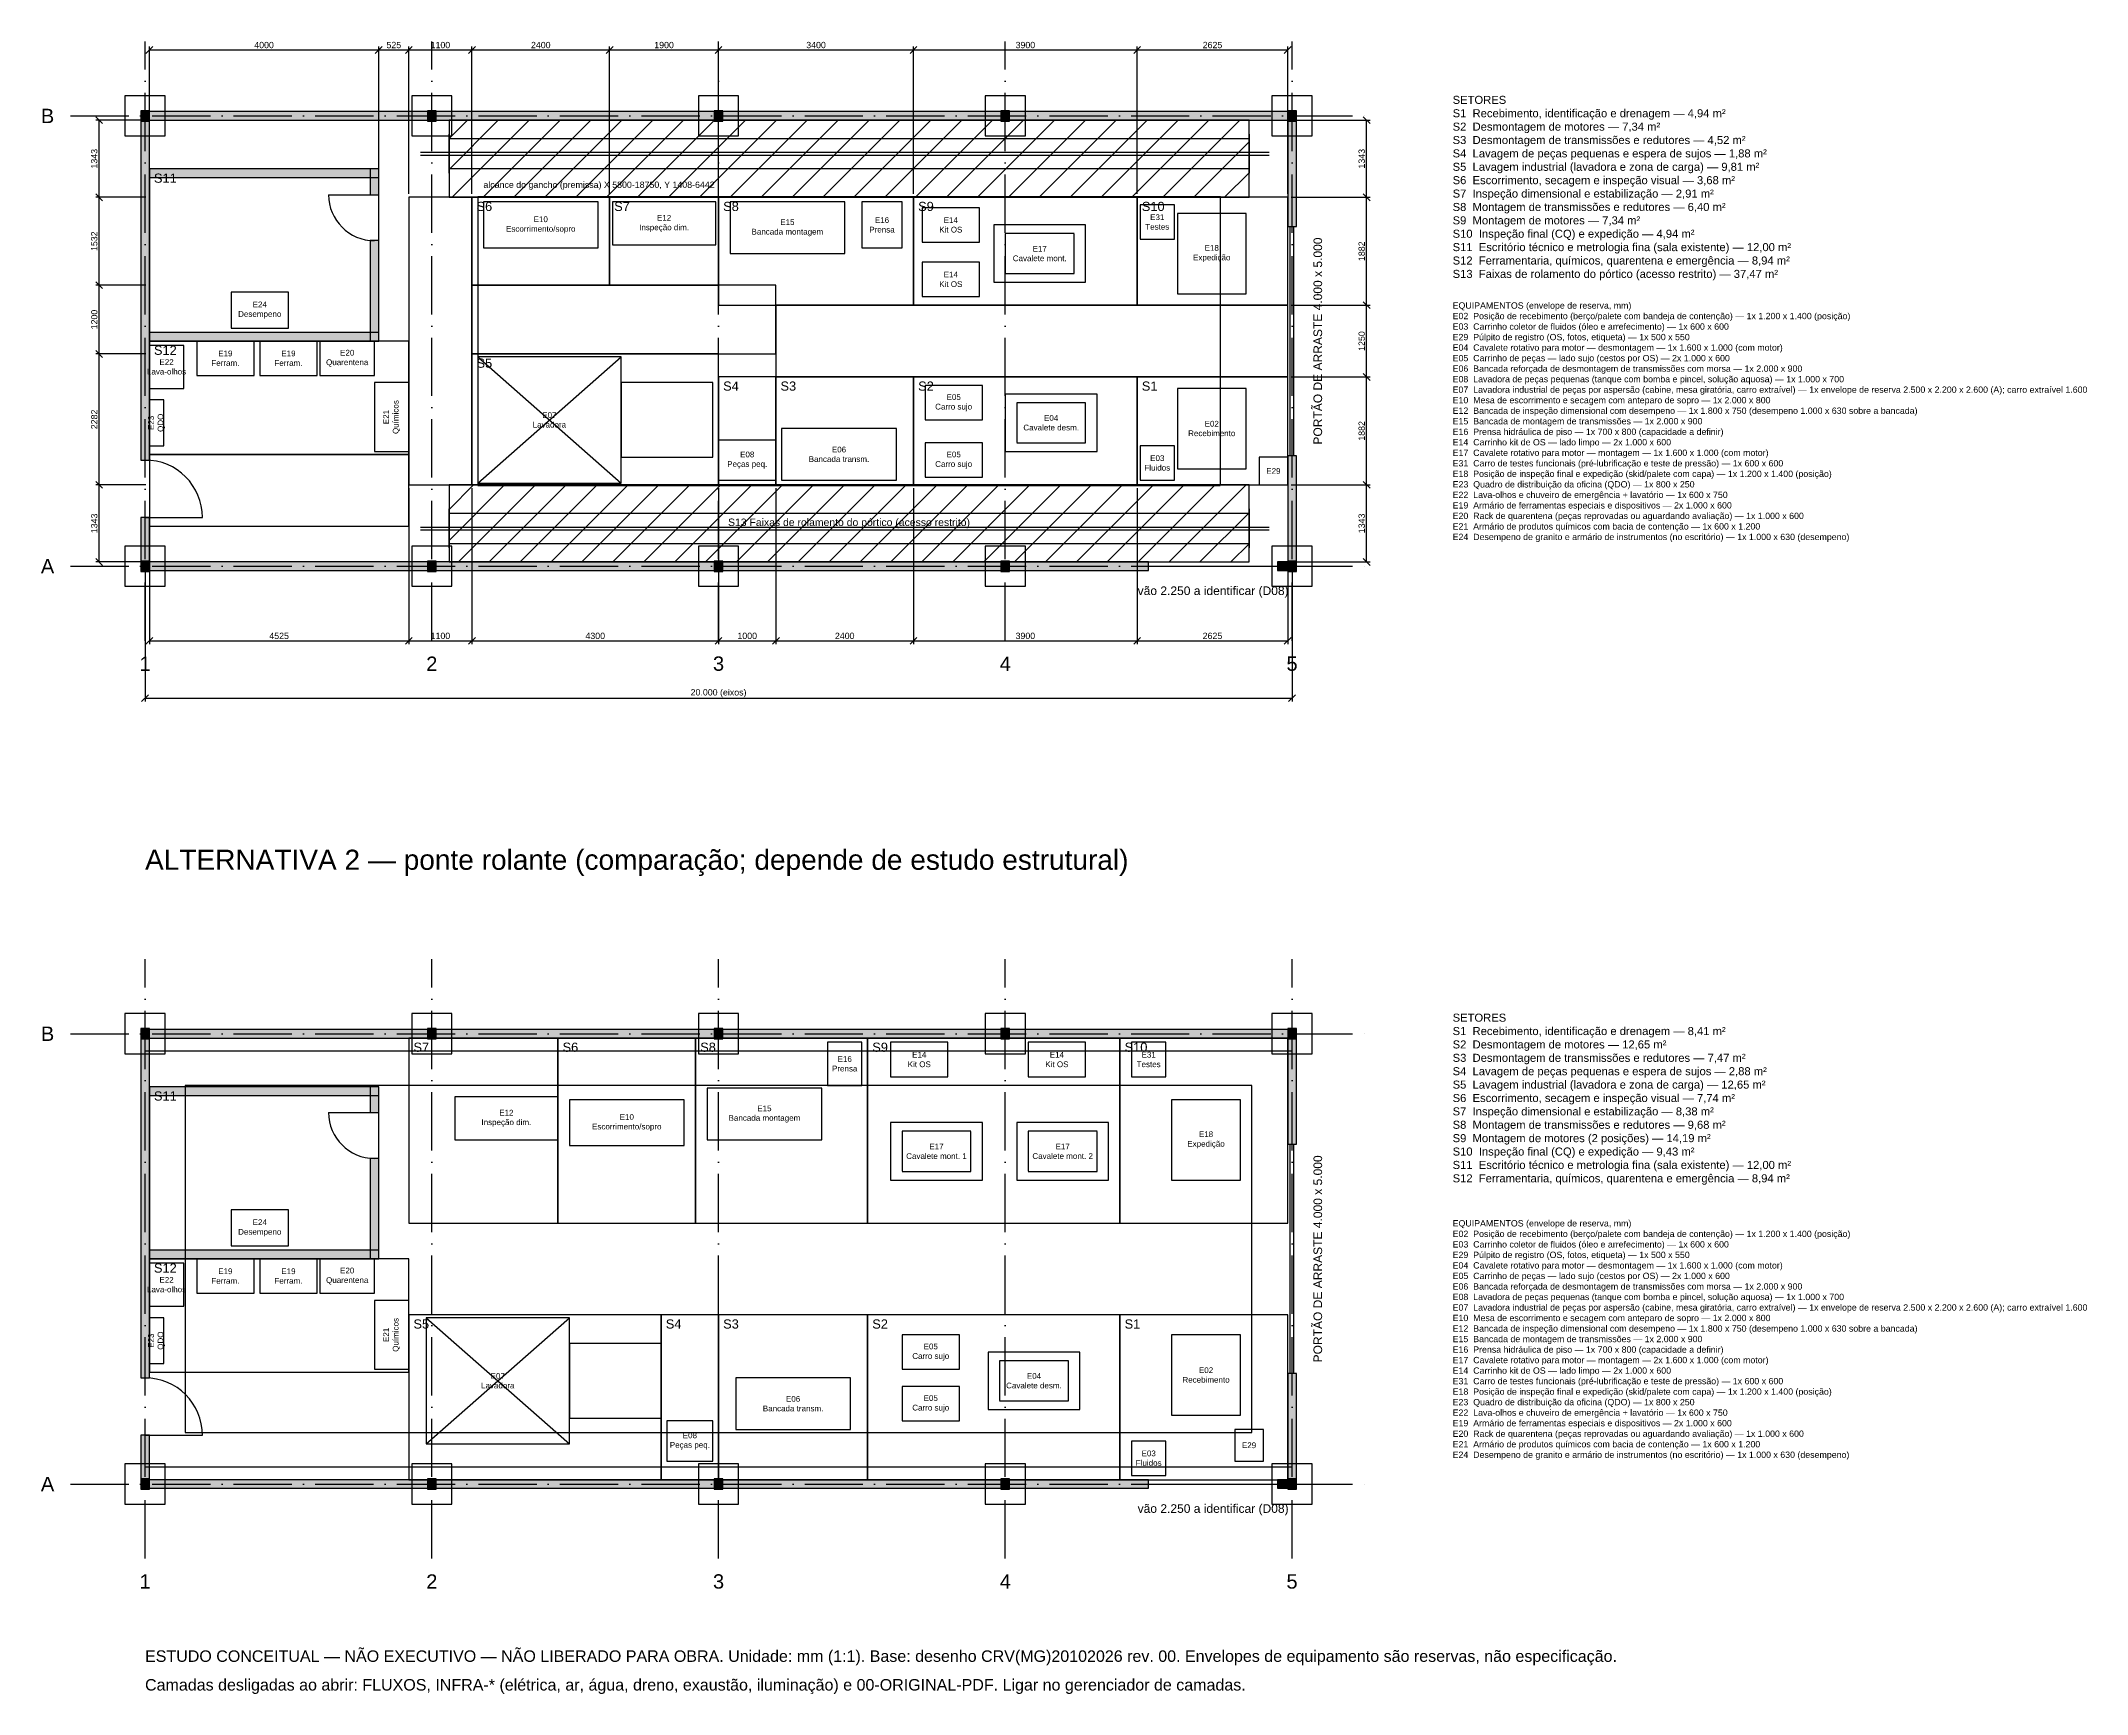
# Model space of a CAD drawing. Header units: millimetres. Extents: x -1816 to 33863, y -19662 to 27074.
# Drawn here: x -1816 to 33863, y -19662 to 9157 of the extents above; entities that cross this region are included whole.
import ezdxf

# ---------------------------------------------------------------- set-up
doc = ezdxf.new("R2010")
doc.units = ezdxf.units.MM
doc.header["$LTSCALE"] = 20
doc.linetypes.add('DASHDOT', pattern=[3.556, 2.54, -0.508, 0, -0.508])
doc.linetypes.add('DASHED', pattern=[1.524, 1.27, -0.254])
for name, color, linetype in [('00-A-CONFIRMAR', 6, 'CONTINUOUS'), ('00-BLOCOS', 8, 'CONTINUOUS'), ('00-EIXOS', 8, 'DASHDOT'), ('00-PAREDES', 8, 'CONTINUOUS'), ('00-PILARES', 7, 'CONTINUOUS'), ('00-PORTAS', 7, 'CONTINUOUS'), ('00-TRILHOS', 9, 'CONTINUOUS'), ('CORREDORES', 8, 'CONTINUOUS'), ('COTAS', 1, 'CONTINUOUS'), ('EQUIPAMENTOS', 7, 'CONTINUOUS'), ('EQUIPAMENTOS-TEXTO', 7, 'CONTINUOUS'), ('PORTICO-FAIXA', 2, 'CONTINUOUS'), ('PORTICO-GANCHO', 5, 'DASHED'), ('SETORES', 3, 'CONTINUOUS'), ('SETORES-TEXTO', 3, 'CONTINUOUS'), ('TITULOS', 7, 'CONTINUOUS')]:
    doc.layers.add(name, color=color, linetype=linetype)
doc.styles.add('ARIAL', font='arial.ttf')
doc.dimstyles.new('SM', dxfattribs={"dimtxt": 110, "dimasz": 90, "dimexe": 60, "dimexo": 60, "dimgap": 30, "dimtad": 1, "dimdec": 0, "dimzin": 12, "dimtxsty": 'ARIAL', "dimblk": 'ARCHTICK', "dimtsz": 60, "dimcen": 2.5, "dimazin": 3, "dimtfac": 0.5, "dimtmove": 2, "dimatfit": 3})

# ---------------------------------------------------------------- blocks, each defined once
blk = doc.blocks.new('_ARCHTICK')
at = {"color": 0, "linetype": 'BYBLOCK', "const_width": 0.15}
blk.add_lwpolyline([(-0.5, -0.5), (0.5, 0.5)], dxfattribs=at)

msp = doc.modelspace()

# ---------------------------------------------------------------- hatches: boundary and pattern name
at = {"layer": '00-PAREDES'}
for points in [[(-75, 1851), (75, 1851), (75, 7925), (-75, 7925)], [(-75, 7775), (20075, 7775), (20075, 7925), (-75, 7925)], [(19925, 5925), (20075, 5925), (20075, 7925), (19925, 7925)], [(75, 6775), (4075, 6775), (4075, 6925), (75, 6925)], [(3925, 6476), (4075, 6476), (4075, 6925), (3925, 6925)], [(3925, 3925), (4075, 3925), (4075, 5676), (3925, 5676)], [(75, 3925), (4075, 3925), (4075, 4075), (75, 4075)], [(19925, -75), (20075, -75), (20075, 1925), (19925, 1925)], [(-75, -75), (75, -75), (75, 850), (-75, 850)], [(-75, -75), (17499, -75), (17499, 75), (-75, 75)], [(19749, -75), (20075, -75), (20075, 75), (19749, 75)], [(-75, -14149), (75, -14149), (75, -8075), (-75, -8075)], [(-75, -8225), (20075, -8225), (20075, -8075), (-75, -8075)], [(19925, -10075), (20075, -10075), (20075, -8075), (19925, -8075)], [(75, -9225), (4075, -9225), (4075, -9075), (75, -9075)], [(3925, -9524), (4075, -9524), (4075, -9075), (3925, -9075)], [(3925, -12075), (4075, -12075), (4075, -10324), (3925, -10324)], [(75, -12075), (4075, -12075), (4075, -11925), (75, -11925)], [(19925, -16075), (20075, -16075), (20075, -14075), (19925, -14075)], [(-75, -16075), (75, -16075), (75, -15150), (-75, -15150)], [(-75, -16075), (17499, -16075), (17499, -15925), (-75, -15925)], [(19749, -16075), (20075, -16075), (20075, -15925), (19749, -15925)]]:
    msp.add_hatch(color=8, dxfattribs=at).paths.add_polyline_path(points)
at = {"layer": '00-PILARES'}
for points in [[(-75, 7760), (75, 7760), (75, 7940), (-75, 7940)], [(4925, 7760), (5075, 7760), (5075, 7940), (4925, 7940)], [(9925, 7760), (10075, 7760), (10075, 7940), (9925, 7940)], [(14925, 7760), (15075, 7760), (15075, 7940), (14925, 7940)], [(19925, 7760), (20075, 7760), (20075, 7940), (19925, 7940)], [(-75, -90), (75, -90), (75, 90), (-75, 90)], [(4925, -90), (5075, -90), (5075, 90), (4925, 90)], [(9925, -90), (10075, -90), (10075, 90), (9925, 90)], [(14925, -90), (15075, -90), (15075, 90), (14925, 90)], [(19925, -90), (20075, -90), (20075, 90), (19925, 90)], [(-75, -8240), (75, -8240), (75, -8060), (-75, -8060)], [(4925, -8240), (5075, -8240), (5075, -8060), (4925, -8060)], [(9925, -8240), (10075, -8240), (10075, -8060), (9925, -8060)], [(14925, -8240), (15075, -8240), (15075, -8060), (14925, -8060)], [(19925, -8240), (20075, -8240), (20075, -8060), (19925, -8060)], [(-75, -16090), (75, -16090), (75, -15910), (-75, -15910)], [(4925, -16090), (5075, -16090), (5075, -15910), (4925, -15910)], [(9925, -16090), (10075, -16090), (10075, -15910), (9925, -15910)], [(14925, -16090), (15075, -16090), (15075, -15910), (14925, -15910)], [(19925, -16090), (20075, -16090), (20075, -15910), (19925, -15910)]]:
    msp.add_hatch(color=7, dxfattribs=at).paths.add_polyline_path(points)
at = {"layer": 'PORTICO-FAIXA'}
h = msp.add_hatch(dxfattribs=at)
h.set_pattern_fill('ANSI31', scale=120)
h.paths.add_polyline_path([(5300, 6432), (19250, 6432), (19250, 7775), (5300, 7775)])
h = msp.add_hatch(dxfattribs=at)
h.set_pattern_fill('ANSI31', scale=120)
h.paths.add_polyline_path([(5300, 75), (19250, 75), (19250, 1418), (5300, 1418)])

# ---------------------------------------------------------------- linework, layer by layer
at = {"layer": '00-A-CONFIRMAR'}
for p, q in [((17499, 0), (19749, 0)), ((17499, -16000), (19749, -16000))]:
    msp.add_line(p, q, dxfattribs=at)
at = {"layer": '00-A-CONFIRMAR', "linetype": 'DASHED'}
for p, q in [((0, -8450), (20000, -8450)), ((0, -15700), (20000, -15700))]:
    msp.add_line(p, q, dxfattribs=at)
at = {"layer": '00-BLOCOS'}
for points in [[(-350, 7500), (350, 7500), (350, 8200), (-350, 8200)], [(4650, 7500), (5350, 7500), (5350, 8200), (4650, 8200)], [(9650, 7500), (10350, 7500), (10350, 8200), (9650, 8200)], [(14650, 7500), (15350, 7500), (15350, 8200), (14650, 8200)], [(19650, 7500), (20350, 7500), (20350, 8200), (19650, 8200)], [(-350, -350), (350, -350), (350, 350), (-350, 350)], [(4650, -350), (5350, -350), (5350, 350), (4650, 350)], [(9650, -350), (10350, -350), (10350, 350), (9650, 350)], [(14650, -350), (15350, -350), (15350, 350), (14650, 350)], [(19650, -350), (20350, -350), (20350, 350), (19650, 350)], [(-350, -8500), (350, -8500), (350, -7800), (-350, -7800)], [(4650, -8500), (5350, -8500), (5350, -7800), (4650, -7800)], [(9650, -8500), (10350, -8500), (10350, -7800), (9650, -7800)], [(14650, -8500), (15350, -8500), (15350, -7800), (14650, -7800)], [(19650, -8500), (20350, -8500), (20350, -7800), (19650, -7800)], [(-350, -16350), (350, -16350), (350, -15650), (-350, -15650)], [(4650, -16350), (5350, -16350), (5350, -15650), (4650, -15650)], [(9650, -16350), (10350, -16350), (10350, -15650), (9650, -15650)], [(14650, -16350), (15350, -16350), (15350, -15650), (14650, -15650)], [(19650, -16350), (20350, -16350), (20350, -15650), (19650, -15650)]]:
    msp.add_lwpolyline(points, close=True, dxfattribs=at)
at = {"layer": '00-EIXOS', "ltscale": 20}
for p, q in [((0, -1300), (0, 9150)), ((5000, -1300), (5000, 9150)), ((10000, -1300), (10000, 9150)), ((15000, -1300), (15000, 9150)), ((20000, -1300), (20000, 9150)), ((-1300, 7850), (21300, 7850)), ((-1300, 0), (21300, 0)), ((0, -17300), (0, -6850)), ((5000, -17300), (5000, -6850)), ((10000, -17300), (10000, -6850)), ((15000, -17300), (15000, -6850)), ((20000, -17300), (20000, -6850)), ((-1300, -8150), (21300, -8150)), ((-1300, -16000), (21300, -16000))]:
    msp.add_line(p, q, dxfattribs=at)
at = {"layer": '00-PAREDES'}
for points in [[(-75, 1851), (75, 1851), (75, 7925), (-75, 7925)], [(-75, 7775), (20075, 7775), (20075, 7925), (-75, 7925)], [(19925, 5925), (20075, 5925), (20075, 7925), (19925, 7925)], [(75, 6775), (4075, 6775), (4075, 6925), (75, 6925)], [(3925, 6476), (4075, 6476), (4075, 6925), (3925, 6925)], [(3925, 3925), (4075, 3925), (4075, 5676), (3925, 5676)], [(75, 3925), (4075, 3925), (4075, 4075), (75, 4075)], [(19925, -75), (20075, -75), (20075, 1925), (19925, 1925)], [(-75, -75), (75, -75), (75, 850), (-75, 850)], [(-75, -75), (17499, -75), (17499, 75), (-75, 75)], [(19749, -75), (20075, -75), (20075, 75), (19749, 75)], [(-75, -14149), (75, -14149), (75, -8075), (-75, -8075)], [(-75, -8225), (20075, -8225), (20075, -8075), (-75, -8075)], [(19925, -10075), (20075, -10075), (20075, -8075), (19925, -8075)], [(75, -9225), (4075, -9225), (4075, -9075), (75, -9075)], [(3925, -9524), (4075, -9524), (4075, -9075), (3925, -9075)], [(3925, -12075), (4075, -12075), (4075, -10324), (3925, -10324)], [(75, -12075), (4075, -12075), (4075, -11925), (75, -11925)], [(19925, -16075), (20075, -16075), (20075, -14075), (19925, -14075)], [(-75, -16075), (75, -16075), (75, -15150), (-75, -15150)], [(-75, -16075), (17499, -16075), (17499, -15925), (-75, -15925)], [(19749, -16075), (20075, -16075), (20075, -15925), (19749, -15925)]]:
    msp.add_lwpolyline(points, close=True, dxfattribs=at)
at = {"layer": '00-PILARES'}
for points in [[(-75, 7760), (75, 7760), (75, 7940), (-75, 7940)], [(4925, 7760), (5075, 7760), (5075, 7940), (4925, 7940)], [(9925, 7760), (10075, 7760), (10075, 7940), (9925, 7940)], [(14925, 7760), (15075, 7760), (15075, 7940), (14925, 7940)], [(19925, 7760), (20075, 7760), (20075, 7940), (19925, 7940)], [(-75, -90), (75, -90), (75, 90), (-75, 90)], [(4925, -90), (5075, -90), (5075, 90), (4925, 90)], [(9925, -90), (10075, -90), (10075, 90), (9925, 90)], [(14925, -90), (15075, -90), (15075, 90), (14925, 90)], [(19925, -90), (20075, -90), (20075, 90), (19925, 90)], [(-75, -8240), (75, -8240), (75, -8060), (-75, -8060)], [(4925, -8240), (5075, -8240), (5075, -8060), (4925, -8060)], [(9925, -8240), (10075, -8240), (10075, -8060), (9925, -8060)], [(14925, -8240), (15075, -8240), (15075, -8060), (14925, -8060)], [(19925, -8240), (20075, -8240), (20075, -8060), (19925, -8060)], [(-75, -16090), (75, -16090), (75, -15910), (-75, -15910)], [(4925, -16090), (5075, -16090), (5075, -15910), (4925, -15910)], [(9925, -16090), (10075, -16090), (10075, -15910), (9925, -15910)], [(14925, -16090), (15075, -16090), (15075, -15910), (14925, -15910)], [(19925, -16090), (20075, -16090), (20075, -15910), (19925, -15910)]]:
    msp.add_lwpolyline(points, close=True, dxfattribs=at)
at = {"layer": '00-PORTAS'}
for p, q in [((3200, 6476), (4000, 6476)), ((19965, 1925), (19965, 5925)), ((20030, 1925), (20030, 5925)), ((0, 850), (1001, 850)), ((3200, -9524), (4000, -9524)), ((19965, -14075), (19965, -10075)), ((20030, -14075), (20030, -10075)), ((0, -15150), (1001, -15150))]:
    msp.add_line(p, q, dxfattribs=at)
for centre, radius, start, end in [((4000, 6476), 800, 180, 270), ((0, 850), 1001, 0, 90), ((4000, -9524), 800, 180, 270), ((0, -15150), 1001, 0, 90)]:
    msp.add_arc(centre, radius, start, end, dxfattribs=at)
at = {"layer": '00-TRILHOS'}
for p, q in [((4800, 7217), (19600, 7217)), ((4800, 7167), (19600, 7167)), ((4800, 683), (19600, 683)), ((4800, 633), (19600, 633))]:
    msp.add_line(p, q, dxfattribs=at)
at = {"layer": 'CORREDORES', "linetype": 'DASHED'}
for points in [[(4600, 1418), (5700, 1418), (5700, 6432), (4600, 6432)], [(5700, 3700), (11000, 3700), (11000, 4900), (5700, 4900)], [(11000, 3300), (19925, 3300), (19925, 4550), (11000, 4550)], [(75, 700), (4600, 700), (4600, 1950), (75, 1950)]]:
    msp.add_lwpolyline(points, close=True, dxfattribs=at)
at = {"layer": 'EQUIPAMENTOS'}
for p, q in [((5800, 1450), (8300, 3650)), ((5800, 3650), (8300, 1450)), ((4900, -15300), (7400, -13100)), ((4900, -13100), (7400, -15300))]:
    msp.add_line(p, q, dxfattribs=at)
for points in [[(5900, 5550), (7900, 5550), (7900, 6350), (5900, 6350)], [(8150, 5600), (9950, 5600), (9950, 6350), (8150, 6350)], [(10200, 5450), (12200, 5450), (12200, 6350), (10200, 6350)], [(12500, 5550), (13200, 5550), (13200, 6350), (12500, 6350)], [(13550, 5650), (14550, 5650), (14550, 6250), (13550, 6250)], [(17350, 5700), (17950, 5700), (17950, 6300), (17350, 6300)], [(18000, 4750), (19200, 4750), (19200, 6150), (18000, 6150)], [(14800, 4950), (16400, 4950), (16400, 5950), (14800, 5950)], [(13550, 4700), (14550, 4700), (14550, 5300), (13550, 5300)], [(1500, 4150), (2500, 4150), (2500, 4780), (1500, 4780)], [(900, 3325), (1900, 3325), (1900, 3925), (900, 3925)], [(2000, 3325), (3000, 3325), (3000, 3925), (2000, 3925)], [(3050, 3325), (4000, 3325), (4000, 3925), (3050, 3925)], [(75, 3100), (675, 3100), (675, 3850), (75, 3850)], [(5800, 1450), (8300, 1450), (8300, 3650), (5800, 3650)], [(75, 2100), (325, 2100), (325, 2900), (75, 2900)], [(4000, 2000), (4600, 2000), (4600, 3200), (4000, 3200)], [(13600, 2550), (14600, 2550), (14600, 3150), (13600, 3150)], [(15000, 2000), (16600, 2000), (16600, 3000), (15000, 3000)], [(18000, 1700), (19200, 1700), (19200, 3100), (18000, 3100)], [(10000, 1500), (11000, 1500), (11000, 2200), (10000, 2200)], [(11100, 1500), (13100, 1500), (13100, 2400), (11100, 2400)], [(13600, 1550), (14600, 1550), (14600, 2150), (13600, 2150)], [(17350, 1500), (17950, 1500), (17950, 2100), (17350, 2100)], [(19425, 1420), (19925, 1420), (19925, 1900), (19425, 1900)], [(11900, -9050), (12500, -9050), (12500, -8300), (11900, -8300)], [(13000, -8900), (14000, -8900), (14000, -8300), (13000, -8300)], [(15400, -8900), (16400, -8900), (16400, -8300), (15400, -8300)], [(17200, -8900), (17800, -8900), (17800, -8300), (17200, -8300)], [(5400, -10000), (7200, -10000), (7200, -9250), (5400, -9250)], [(9800, -10000), (11800, -10000), (11800, -9100), (9800, -9100)], [(7400, -10100), (9400, -10100), (9400, -9300), (7400, -9300)], [(17900, -10700), (19100, -10700), (19100, -9300), (17900, -9300)], [(13000, -10700), (14600, -10700), (14600, -9700), (13000, -9700)], [(15200, -10700), (16800, -10700), (16800, -9700), (15200, -9700)], [(1500, -11850), (2500, -11850), (2500, -11220), (1500, -11220)], [(900, -12675), (1900, -12675), (1900, -12075), (900, -12075)], [(2000, -12675), (3000, -12675), (3000, -12075), (2000, -12075)], [(3050, -12675), (4000, -12675), (4000, -12075), (3050, -12075)], [(75, -12900), (675, -12900), (675, -12150), (75, -12150)], [(4000, -14000), (4600, -14000), (4600, -12800), (4000, -12800)], [(75, -13900), (325, -13900), (325, -13100), (75, -13100)], [(4900, -15300), (7400, -15300), (7400, -13100), (4900, -13100)], [(13200, -14000), (14200, -14000), (14200, -13400), (13200, -13400)], [(17900, -14800), (19100, -14800), (19100, -13400), (17900, -13400)], [(14700, -14700), (16300, -14700), (16300, -13700), (14700, -13700)], [(10300, -15050), (12300, -15050), (12300, -14150), (10300, -14150)], [(13200, -14900), (14200, -14900), (14200, -14300), (13200, -14300)], [(9100, -15600), (9900, -15600), (9900, -14900), (9100, -14900)], [(17200, -15850), (17800, -15850), (17800, -15250), (17200, -15250)], [(19000, -15600), (19500, -15600), (19500, -15050), (19000, -15050)]]:
    msp.add_lwpolyline(points, close=True, dxfattribs=at)
at = {"layer": 'EQUIPAMENTOS', "linetype": 'DASHED'}
for points in [[(15000, 5100), (16200, 5100), (16200, 5800), (15000, 5800)], [(8300, 1900), (9900, 1900), (9900, 3200), (8300, 3200)], [(15200, 2150), (16400, 2150), (16400, 2850), (15200, 2850)], [(13200, -10550), (14400, -10550), (14400, -9850), (13200, -9850)], [(15400, -10550), (16600, -10550), (16600, -9850), (15400, -9850)], [(7400, -14850), (9000, -14850), (9000, -13550), (7400, -13550)], [(14900, -14550), (16100, -14550), (16100, -13850), (14900, -13850)]]:
    msp.add_lwpolyline(points, close=True, dxfattribs=at)
at = {"layer": 'PORTICO-FAIXA', "lineweight": 50}
for p, q in [((5300, 6852), (5300, 7532)), ((19250, 6852), (19250, 7532)), ((5300, 318), (5300, 998)), ((19250, 318), (19250, 998))]:
    msp.add_line(p, q, dxfattribs=at)
at = {"layer": 'PORTICO-FAIXA', "linetype": 'DASHED'}
for points in [[(5300, 6932), (19250, 6932), (19250, 7452), (5300, 7452)], [(5300, 398), (19250, 398), (19250, 918), (5300, 918)]]:
    msp.add_lwpolyline(points, close=True, dxfattribs=at)
at = {"layer": 'PORTICO-GANCHO'}
for points in [[(5800, 1408), (18750, 1408), (18750, 6442), (5800, 6442)], [(700, -15100), (19300, -15100), (19300, -9050), (700, -9050)]]:
    msp.add_lwpolyline(points, close=True, dxfattribs=at)
at = {"layer": 'SETORES', "color": 2}
for points in [[(5300, 6432), (19250, 6432), (19250, 7775), (5300, 7775)], [(5300, 75), (19250, 75), (19250, 1418), (5300, 1418)]]:
    msp.add_lwpolyline(points, close=True, dxfattribs=at)
at = {"layer": 'SETORES', "color": 52}
for points in [[(75, 3925), (4075, 3925), (4075, 6925), (75, 6925)], [(75, -12075), (4075, -12075), (4075, -9075), (75, -9075)]]:
    msp.add_lwpolyline(points, close=True, dxfattribs=at)
at = {"layer": 'SETORES', "color": 150}
for points in [[(5700, 4900), (8100, 4900), (8100, 6432), (5700, 6432)], [(5700, 1418), (10000, 1418), (10000, 3700), (5700, 3700)], [(10000, 1418), (11000, 1418), (11000, 3300), (10000, 3300)], [(7200, -11450), (9600, -11450), (9600, -8225), (7200, -8225)], [(4600, -15925), (9000, -15925), (9000, -13050), (4600, -13050)], [(9000, -15925), (10000, -15925), (10000, -13050), (9000, -13050)]]:
    msp.add_lwpolyline(points, close=True, dxfattribs=at)
at = {"layer": 'SETORES', "color": 92}
for points in [[(8100, 4900), (10000, 4900), (10000, 6432), (8100, 6432)], [(10000, 4550), (13400, 4550), (13400, 6432), (10000, 6432)], [(13400, 4550), (17300, 4550), (17300, 6432), (13400, 6432)], [(4600, -11450), (7200, -11450), (7200, -8225), (4600, -8225)], [(9600, -11450), (12600, -11450), (12600, -8225), (9600, -8225)], [(12600, -11450), (17000, -11450), (17000, -8225), (12600, -8225)]]:
    msp.add_lwpolyline(points, close=True, dxfattribs=at)
at = {"layer": 'SETORES', "color": 202}
for points in [[(17300, 4550), (19925, 4550), (19925, 6432), (17300, 6432)], [(17000, -11450), (19925, -11450), (19925, -8225), (17000, -8225)]]:
    msp.add_lwpolyline(points, close=True, dxfattribs=at)
at = {"layer": 'SETORES', "color": 8}
for points in [[(75, 1950), (4600, 1950), (4600, 3925), (75, 3925)], [(75, -14050), (4600, -14050), (4600, -12075), (75, -12075)]]:
    msp.add_lwpolyline(points, close=True, dxfattribs=at)
at = {"layer": 'SETORES', "color": 30}
for points in [[(11000, 1418), (13400, 1418), (13400, 3300), (11000, 3300)], [(13400, 1418), (17300, 1418), (17300, 3300), (13400, 3300)], [(17300, 1418), (19925, 1418), (19925, 3300), (17300, 3300)], [(10000, -15925), (12600, -15925), (12600, -13050), (10000, -13050)], [(12600, -15925), (17000, -15925), (17000, -13050), (12600, -13050)], [(17000, -15925), (19925, -15925), (19925, -13050), (17000, -13050)]]:
    msp.add_lwpolyline(points, close=True, dxfattribs=at)

# ---------------------------------------------------------------- texts
at = {"layer": '00-A-CONFIRMAR', "char_height": 150, "attachment_point": 5, "style": 'ARIAL'}
for insert in [(18624, -450), (18624, -16450)]:
    msp.add_mtext('vão 2.250 a identificar (D08)', dxfattribs=dict(at, insert=insert))
at = {"layer": '00-EIXOS', "char_height": 250, "attachment_point": 5, "style": 'ARIAL'}
for s, insert in [('B', (-1700, 7850)), ('A', (-1700, 0)), ('1', (0, -1700)), ('2', (5000, -1700)), ('3', (10000, -1700)), ('4', (15000, -1700)), ('5', (20000, -1700)), ('B', (-1700, -8150)), ('A', (-1700, -16000)), ('1', (0, -17700)), ('2', (5000, -17700)), ('3', (10000, -17700)), ('4', (15000, -17700)), ('5', (20000, -17700))]:
    msp.add_mtext(s, dxfattribs=dict(at, insert=insert))
at = {"layer": '00-PORTAS', "char_height": 150, "attachment_point": 5, "rotation": 90, "style": 'ARIAL'}
for insert in [(20450, 3925), (20450, -12075)]:
    msp.add_mtext('PORTÃO DE ARRASTE 4.000 x 5.000', dxfattribs=dict(at, insert=insert))
at = {"layer": 'EQUIPAMENTOS-TEXTO', "style": 'ARIAL'}
for s, insert, char_height, attachment_point in [('E10\\PEscorrimento/sopro', (6900, 5950), 100, 5), ('E12\\PInspeção dim.', (9050, 5975), 100, 5), ('E16\\PPrensa', (12850, 5950), 100, 5), ('E14\\PKit OS', (14050, 5950), 100, 5), ('E31\\PTestes', (17650, 6000), 100, 5), ('E15\\PBancada montagem', (11200, 5900), 100, 5), ('E17\\PCavalete mont.', (15600, 5450), 100, 5), ('E18\\PExpedição', (18600, 5450), 100, 5), ('E14\\PKit OS', (14050, 5000), 100, 5), ('E24\\PDesempeno', (2000, 4465), 100, 5), ('EQUIPAMENTOS (envelope de reserva, mm)\\PE02  Posição de recebimento (berço/palete com bandeja de contenção) — 1x 1.200 x 1.400 (posição)\\PE03  Carrinho coletor de fluidos (óleo e arrefecimento) — 1x 600 x 600\\PE29  Púlpito de registro (OS, fotos, etiqueta) — 1x 500 x 550\\PE04  Cavalete rotativo para motor — desmontagem — 1x 1.600 x 1.000 (com motor)\\PE05  Carrinho de peças — lado sujo (cestos por OS) — 2x 1.000 x 600\\PE06  Bancada reforçada de desmontagem de transmissões com morsa — 1x 2.000 x 900\\PE08  Lavadora de peças pequenas (tanque com bomba e pincel, solução aquosa) — 1x 1.000 x 700\\PE07  Lavadora industrial de peças por aspersão (cabine, mesa giratória, carro extraível) — 1x envelope de reserva 2.500 x 2.200 x 2.600 (A); carro extraível 1.600\\PE10  Mesa de escorrimento e secagem com anteparo de sopro — 1x 2.000 x 800\\PE12  Bancada de inspeção dimensional com desempeno — 1x 1.800 x 750 (desempeno 1.000 x 630 sobre a bancada)\\PE15  Bancada de montagem de transmissões — 1x 2.000 x 900\\PE16  Prensa hidráulica de piso — 1x 700 x 800 (capacidade a definir)\\PE14  Carrinho kit de OS — lado limpo — 2x 1.000 x 600\\PE17  Cavalete rotativo para motor — montagem — 1x 1.600 x 1.000 (com motor)\\PE31  Carro de testes funcionais (pré-lubrificação e teste de pressão) — 1x 600 x 600\\PE18  Posição de inspeção final e expedição (skid/palete com capa) — 1x 1.200 x 1.400 (posição)\\PE23  Quadro de distribuição da oficina (QDO) — 1x 800 x 250\\PE22  Lava-olhos e chuveiro de emergência + lavatório — 1x 600 x 750\\PE19  Armário de ferramentas especiais e dispositivos — 2x 1.000 x 600\\PE20  Rack de quarentena (peças reprovadas ou aguardando avaliação) — 1x 1.000 x 600\\PE21  Armário de produtos químicos com bacia de contenção — 1x 600 x 1.200\\PE24  Desempeno de granito e armário de instrumentos (no escritório) — 1x 1.000 x 630 (desempeno)', (22800, 4600), 110, 1), ('E22\\PLava-olhos', (375, 3475), 100, 5), ('E19\\PFerram.', (1400, 3625), 100, 5), ('E19\\PFerram.', (2500, 3625), 100, 5), ('E20\\PQuarentena', (3525, 3625), 100, 5), ('E05\\PCarro sujo', (14100, 2850), 100, 5), ('E07\\PLavadora', (7050, 2550), 100, 5), ('E04\\PCavalete desm.', (15800, 2500), 100, 5), ('E02\\PRecebimento', (18600, 2400), 100, 5), ('E08\\PPeças peq.', (10500, 1850), 100, 5), ('E06\\PBancada transm.', (12100, 1950), 100, 5), ('E05\\PCarro sujo', (14100, 1850), 100, 5), ('E03\\PFluidos', (17650, 1800), 100, 5), ('E29', (19675, 1660), 100, 5), ('E16\\PPrensa', (12200, -8675), 100, 5), ('E14\\PKit OS', (13500, -8600), 100, 5), ('E14\\PKit OS', (15900, -8600), 100, 5), ('E31\\PTestes', (17500, -8600), 100, 5), ('E12\\PInspeção dim.', (6300, -9625), 100, 5), ('E10\\PEscorrimento/sopro', (8400, -9700), 100, 5), ('E15\\PBancada montagem', (10800, -9550), 100, 5), ('E18\\PExpedição', (18500, -10000), 100, 5), ('E17\\PCavalete mont. 1', (13800, -10200), 100, 5), ('E17\\PCavalete mont. 2', (16000, -10200), 100, 5), ('E24\\PDesempeno', (2000, -11535), 100, 5), ('EQUIPAMENTOS (envelope de reserva, mm)\\PE02  Posição de recebimento (berço/palete com bandeja de contenção) — 1x 1.200 x 1.400 (posição)\\PE03  Carrinho coletor de fluidos (óleo e arrefecimento) — 1x 600 x 600\\PE29  Púlpito de registro (OS, fotos, etiqueta) — 1x 500 x 550\\PE04  Cavalete rotativo para motor — desmontagem — 1x 1.600 x 1.000 (com motor)\\PE05  Carrinho de peças — lado sujo (cestos por OS) — 2x 1.000 x 600\\PE06  Bancada reforçada de desmontagem de transmissões com morsa — 1x 2.000 x 900\\PE08  Lavadora de peças pequenas (tanque com bomba e pincel, solução aquosa) — 1x 1.000 x 700\\PE07  Lavadora industrial de peças por aspersão (cabine, mesa giratória, carro extraível) — 1x envelope de reserva 2.500 x 2.200 x 2.600 (A); carro extraível 1.600\\PE10  Mesa de escorrimento e secagem com anteparo de sopro — 1x 2.000 x 800\\PE12  Bancada de inspeção dimensional com desempeno — 1x 1.800 x 750 (desempeno 1.000 x 630 sobre a bancada)\\PE15  Bancada de montagem de transmissões — 1x 2.000 x 900\\PE16  Prensa hidráulica de piso — 1x 700 x 800 (capacidade a definir)\\PE17  Cavalete rotativo para motor — montagem — 2x 1.600 x 1.000 (com motor)\\PE14  Carrinho kit de OS — lado limpo — 2x 1.000 x 600\\PE31  Carro de testes funcionais (pré-lubrificação e teste de pressão) — 1x 600 x 600\\PE18  Posição de inspeção final e expedição (skid/palete com capa) — 1x 1.200 x 1.400 (posição)\\PE23  Quadro de distribuição da oficina (QDO) — 1x 800 x 250\\PE22  Lava-olhos e chuveiro de emergência + lavatório — 1x 600 x 750\\PE19  Armário de ferramentas especiais e dispositivos — 2x 1.000 x 600\\PE20  Rack de quarentena (peças reprovadas ou aguardando avaliação) — 1x 1.000 x 600\\PE21  Armário de produtos químicos com bacia de contenção — 1x 600 x 1.200\\PE24  Desempeno de granito e armário de instrumentos (no escritório) — 1x 1.000 x 630 (desempeno)', (22800, -11400), 110, 1), ('E22\\PLava-olhos', (375, -12525), 100, 5), ('E19\\PFerram.', (1400, -12375), 100, 5), ('E19\\PFerram.', (2500, -12375), 100, 5), ('E20\\PQuarentena', (3525, -12375), 100, 5), ('E05\\PCarro sujo', (13700, -13700), 100, 5), ('E07\\PLavadora', (6150, -14200), 100, 5), ('E04\\PCavalete desm.', (15500, -14200), 100, 5), ('E02\\PRecebimento', (18500, -14100), 100, 5), ('E06\\PBancada transm.', (11300, -14600), 100, 5), ('E05\\PCarro sujo', (13700, -14600), 100, 5), ('E08\\PPeças peq.', (9500, -15250), 100, 5), ('E29', (19250, -15325), 100, 5), ('E03\\PFluidos', (17500, -15550), 100, 5)]:
    msp.add_mtext(s, dxfattribs=dict(at, insert=insert, char_height=char_height, attachment_point=attachment_point))
at = {"layer": 'EQUIPAMENTOS-TEXTO', "char_height": 100, "attachment_point": 5, "rotation": 90, "style": 'ARIAL'}
for s, insert in [('E21\\PQuímicos', (4300, 2600)), ('E23\\PQDO', (200, 2500)), ('E21\\PQuímicos', (4300, -13400)), ('E23\\PQDO', (200, -13500))]:
    msp.add_mtext(s, dxfattribs=dict(at, insert=insert))
at = {"layer": 'PORTICO-GANCHO', "insert": (5900, 6562), "char_height": 110, "attachment_point": 7, "style": 'ARIAL'}
msp.add_mtext('alcance do gancho (premissa) X 5800-18750, Y 1408-6442', dxfattribs=at)
at = {"layer": 'SETORES-TEXTO', "style": 'ARIAL'}
for s, insert, char_height, attachment_point in [('SETORES\\PS1  Recebimento, identificação e drenagem — 4,94 m²\\PS2  Desmontagem de motores — 7,34 m²\\PS3  Desmontagem de transmissões e redutores — 4,52 m²\\PS4  Lavagem de peças pequenas e espera de sujos — 1,88 m²\\PS5  Lavagem industrial (lavadora e zona de carga) — 9,81 m²\\PS6  Escorrimento, secagem e inspeção visual — 3,68 m²\\PS7  Inspeção dimensional e estabilização — 2,91 m²\\PS8  Montagem de transmissões e redutores — 6,40 m²\\PS9  Montagem de motores — 7,34 m²\\PS10  Inspeção final (CQ) e expedição — 4,94 m²\\PS11  Escritório técnico e metrologia fina (sala existente) — 12,00 m²\\PS12  Ferramentaria, químicos, quarentena e emergência — 8,94 m²\\PS13  Faixas de rolamento do pórtico (acesso restrito) — 37,47 m²', (22800, 8200), 140, 1), ('S11', (155, 6845), 160, 1), ('S6', (5780, 6352), 160, 1), ('S7', (8180, 6352), 160, 1), ('S8', (10080, 6352), 160, 1), ('S9', (13480, 6352), 160, 1), ('S10', (17380, 6352), 160, 1), ('S12', (155, 3845), 160, 1), ('S5', (5780, 3620), 160, 1), ('S4', (10080, 3220), 160, 1), ('S3', (11080, 3220), 160, 1), ('S2', (13480, 3220), 160, 1), ('S1', (17380, 3220), 160, 1), ('S13 Faixas de rolamento do pórtico (acesso restrito)', (12275, 746.5), 130, 5), ('SETORES\\PS1  Recebimento, identificação e drenagem — 8,41 m²\\PS2  Desmontagem de motores — 12,65 m²\\PS3  Desmontagem de transmissões e redutores — 7,47 m²\\PS4  Lavagem de peças pequenas e espera de sujos — 2,88 m²\\PS5  Lavagem industrial (lavadora e zona de carga) — 12,65 m²\\PS6  Escorrimento, secagem e inspeção visual — 7,74 m²\\PS7  Inspeção dimensional e estabilização — 8,38 m²\\PS8  Montagem de transmissões e redutores — 9,68 m²\\PS9  Montagem de motores (2 posições) — 14,19 m²\\PS10  Inspeção final (CQ) e expedição — 9,43 m²\\PS11  Escritório técnico e metrologia fina (sala existente) — 12,00 m²\\PS12  Ferramentaria, químicos, quarentena e emergência — 8,94 m²', (22800, -7800), 140, 1), ('S7', (4680, -8305), 160, 1), ('S6', (7280, -8305), 160, 1), ('S8', (9680, -8305), 160, 1), ('S9', (12680, -8305), 160, 1), ('S10', (17080, -8305), 160, 1), ('S11', (155, -9155), 160, 1), ('S12', (155, -12155), 160, 1), ('S5', (4680, -13130), 160, 1), ('S4', (9080, -13130), 160, 1), ('S3', (10080, -13130), 160, 1), ('S2', (12680, -13130), 160, 1), ('S1', (17080, -13130), 160, 1)]:
    msp.add_mtext(s, dxfattribs=dict(at, insert=insert, char_height=char_height, attachment_point=attachment_point))
at = {"layer": 'TITULOS', "style": 'ARIAL'}
for s, insert, char_height, attachment_point in [('ALTERNATIVA 2 — ponte rolante (comparação; depende de estudo estrutural)', (0, -5400), 350, 7), ('ESTUDO CONCEITUAL — NÃO EXECUTIVO — NÃO LIBERADO PARA OBRA. Unidade: mm (1:1). Base: desenho CRV(MG)20102026 rev. 00. Envelopes de equipamento são reservas, não especificação.', (0, -18900), 200, 1), ('Camadas desligadas ao abrir: FLUXOS, INFRA-* (elétrica, ar, água, dreno, exaustão, iluminação) e 00-ORIGINAL-PDF. Ligar no gerenciador de camadas.', (0, -19400), 200, 1)]:
    msp.add_mtext(s, dxfattribs=dict(at, insert=insert, char_height=char_height, attachment_point=attachment_point))

# ---------------------------------------------------------------- dimensions: what is measured, and where the dimension line sits
at = {"layer": 'COTAS'}
for base, p1, p2 in [((75, 9000), (75, 6432), (4075, 6432)), ((4075, 9000), (4075, 6432), (4600, 6432)), ((4600, 9000), (4600, 6432), (5700, 6432)), ((5700, 9000), (5700, 6432), (8100, 6432)), ((8100, 9000), (8100, 6432), (10000, 6432)), ((10000, 9000), (10000, 6432), (13400, 6432)), ((13400, 9000), (13400, 6432), (17300, 6432)), ((17300, 9000), (17300, 6432), (19925, 6432)), ((75, -1300), (75, 1418), (4600, 1418)), ((4600, -1300), (4600, 1418), (5700, 1418)), ((5700, -1300), (5700, 1418), (10000, 1418)), ((10000, -1300), (10000, 1418), (11000, 1418)), ((11000, -1300), (11000, 1418), (13400, 1418)), ((13400, -1300), (13400, 1418), (17300, 1418)), ((17300, -1300), (17300, 1418), (19925, 1418))]:
    msp.add_linear_dim(base=base, p1=p1, p2=p2, dimstyle='SM', dxfattribs=at).render()
for base, p1, p2 in [((-800, 6432), (75, 6432), (75, 7775)), ((21300, 6432), (19925, 6432), (19925, 7775)), ((-800, 4900), (75, 4900), (75, 6432)), ((21300, 4550), (19925, 4550), (19925, 6432)), ((-800, 3700), (75, 3700), (75, 4900)), ((21300, 3300), (19925, 3300), (19925, 4550)), ((-800, 1418), (75, 1418), (75, 3700)), ((21300, 1418), (19925, 1418), (19925, 3300)), ((-800, 75), (75, 75), (75, 1418)), ((21300, 75), (19925, 75), (19925, 1418))]:
    msp.add_linear_dim(base=base, p1=p1, p2=p2, angle=90, dimstyle='SM', dxfattribs=at).render()
msp.add_linear_dim(base=(0, -2300), p1=(0, 0), p2=(20000, 0), text='20.000 (eixos)', dimstyle='SM', dxfattribs=at).render()

doc.saveas('drawing.dxf')
